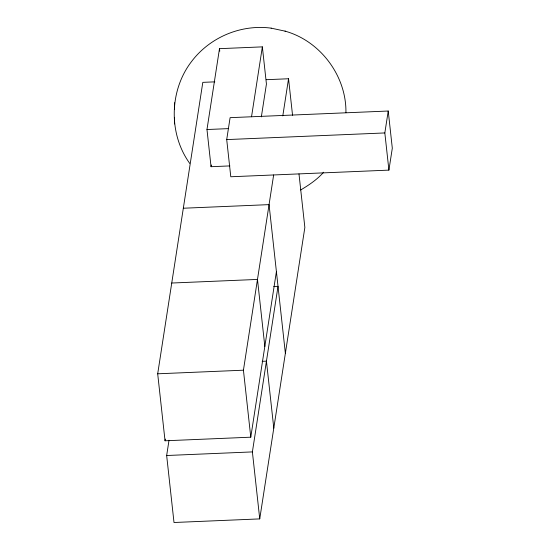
<?xml version="1.0" encoding="UTF-8"?>
<svg xmlns="http://www.w3.org/2000/svg" width="550" height="550" viewBox="0 0 550 550"><rect width="100%" height="100%" fill="white"/><g stroke="black" fill="none" stroke-linecap="round" stroke-linejoin="round"><path stroke-width="0.82" d="M189.716 163.364C168.355 133.733 169.269 90.564 191.455 61.655C209.715 37.318 240.9 24.138 271.102 28.139L271.232 28.167M345.929 112.709C346.582 76.099 320.382 40.892 284.996 31.123M174.439 123.956L174.474 117.336M174.494 109.553L174.529 102.767M276.409 271.618L250.779 437.188L165.041 440.791L157.692 373.801L202.812 82.356L214.816 81.854M229.907 165.907L211.049 166.705L206.972 129.525L219.491 48.668L262.357 46.867L266.434 84.04L261.346 116.882M165.041 440.791L165.303 439.092M211.049 166.705L211.31 165.014M298.987 173.924L304.858 227.452L259.738 518.898L174.006 522.5L166.657 455.51L169.022 440.241M226.71 139.59L230.099 117.666L388.231 111.024L392.308 148.197L388.912 170.122L230.787 176.763L226.71 139.59L384.835 132.942L388.231 111.024M251.536 116.765L262.357 46.867M250.779 437.188L243.43 370.198L273.653 174.962M282.796 115.899L288.544 78.753L266.255 79.695M259.738 518.898L252.388 451.908L278.025 286.337L273.735 286.516M323.641 172.226C317.171 179.534 308.962 185.089 300.603 190.004M206.972 129.525L228.408 128.624M183.329 208.23L269.06 204.627L285.368 353.327M171.744 283.03L257.482 279.428L264.825 346.418M262.157 361.322L266.441 361.144L273.79 428.134M157.692 373.801L243.43 370.198M166.657 455.51L252.388 451.908M271.102 28.139L285.697 31.274M384.835 132.942L388.912 170.122M288.544 78.753L292.552 115.294M219.491 48.668L219.766 51.198"/></g></svg>
